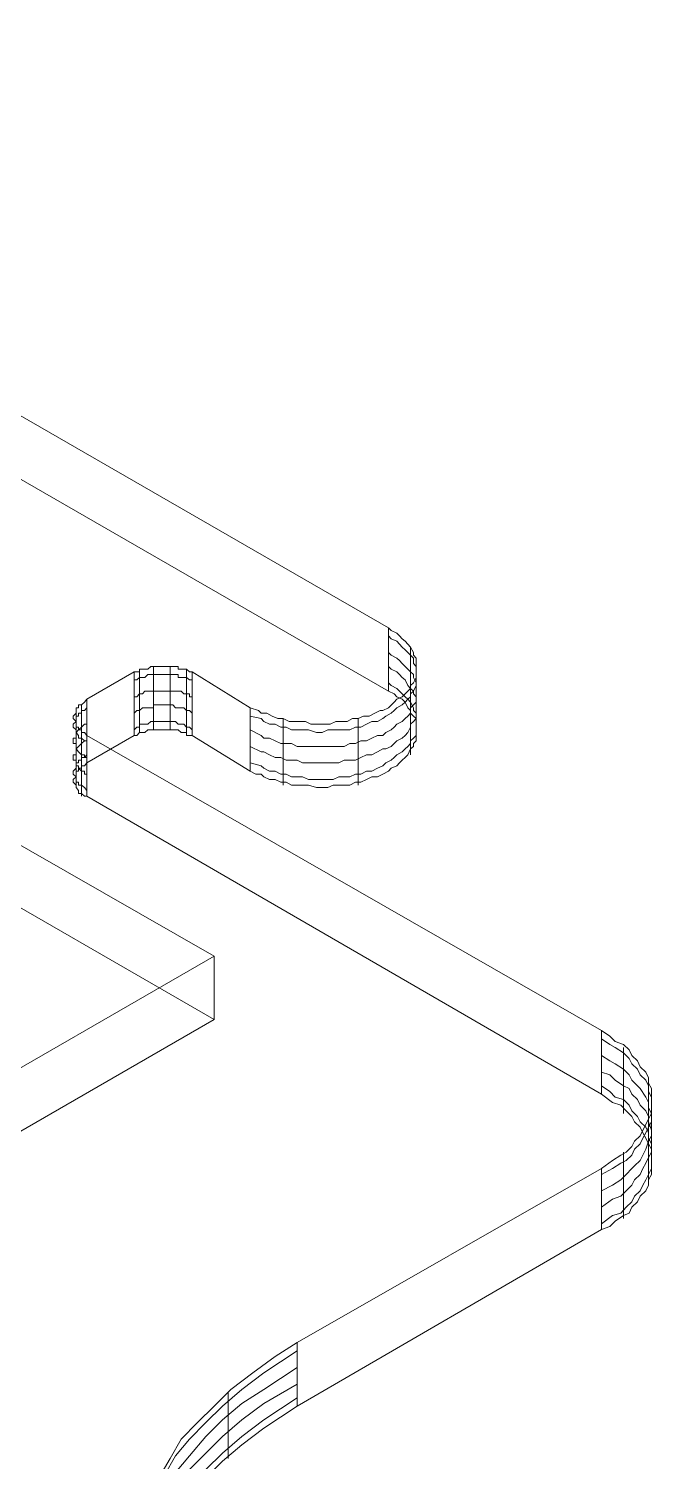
# Model space of a CAD drawing. Header units: millimetres. Extents: x 251 to 1800, y 172 to 1116.
# Drawn here: x 1729.8 to 1789.3, y 451.5 to 588.3 of the extents above; entities that cross this region are included whole.
import ezdxf

# ---------------------------------------------------------------- set-up
doc = ezdxf.new("R2010")
doc.units = ezdxf.units.MM

msp = doc.modelspace()

# ---------------------------------------------------------------- linework, layer by layer
at = {"color": 8, "lineweight": 0, "true_color": 0x808080}
for points in [[(1764.178555, 531.080768), (1664.936451, 588.278605)], [(1764.178555, 531.080768), (1664.936451, 588.278605)], [(1784.51189, 473.634964), (1785.310896, 473.910484), (1785.834383, 474.433971), (1786.633389, 474.957457), (1787.156876, 475.205425), (1787.432396, 475.756464), (1787.955883, 476.279951), (1788.20385, 476.803438), (1788.754889, 477.326925), (1789.002857, 477.850412), (1789.002857, 478.373899), (1789.278376, 478.897386), (1789.278376, 479.696392), (1789.278376, 480.219879), (1789.278376, 480.743366), (1789.278376, 481.294405), (1789.002857, 481.817892), (1788.754889, 482.341379), (1788.47937, 482.864866), (1788.20385, 483.388352), (1787.680363, 483.911839), (1787.432396, 484.435326), (1786.881357, 484.958813), (1786.35787, 485.509852), (1785.586416, 485.75782), (1784.51189, 486.556826), (1735.414325, 515.017985), (1735.166357, 515.017985), (1734.890838, 515.265952), (1734.615318, 515.265952), (1734.615318, 515.541472), (1734.367351, 515.816991), (1734.367351, 516.064959), (1734.091831, 516.340478), (1734.091831, 516.588446), (1734.367351, 516.863965), (1734.367351, 517.111932), (1734.367351, 517.387452), (1734.615318, 517.387452), (1734.615318, 517.662971), (1734.890838, 517.662971), (1734.890838, 517.910939), (1735.166357, 517.910939), (1735.414325, 518.186458), (1739.905292, 520.803893), (1740.180811, 520.803893), (1740.428779, 521.079412), (1740.704298, 521.079412), (1740.952266, 521.079412), (1741.227785, 521.32738), (1741.503304, 521.32738), (1741.751272, 521.32738), (1742.026791, 521.32738), (1742.274759, 521.32738), (1742.550278, 521.32738), (1742.798246, 521.32738), (1743.073765, 521.32738), (1743.349285, 521.32738), (1743.597252, 521.32738), (1743.872772, 521.32738), (1744.120739, 521.32738), (1744.396259, 521.079412), (1744.644226, 521.079412), (1744.919746, 521.079412), (1744.919746, 520.803893), (1745.195265, 520.803893), (1745.443232, 520.803893), (1750.981173, 517.387452), (1751.532212, 517.111932), (1752.055699, 517.111932), (1752.303667, 516.863965), (1752.827154, 516.588446), (1753.378192, 516.588446), (1753.901679, 516.340478), (1754.425166, 516.340478), (1754.948653, 516.064959), (1755.47214, 516.064959), (1755.995627, 516.064959), (1756.546666, 516.064959), (1757.318121, 515.816991), (1757.869159, 515.816991), (1758.392646, 515.816991), (1758.916133, 516.064959), (1759.43962, 516.064959), (1759.963107, 516.064959), (1760.486594, 516.064959), (1761.037633, 516.340478), (1761.56112, 516.340478), (1762.084607, 516.588446), (1762.608094, 516.863965), (1763.131581, 516.863965), (1763.655068, 517.111932), (1764.178555, 517.387452), (1764.454074, 517.662971), (1764.977561, 517.910939), (1765.253081, 518.186458), (1765.501048, 518.434426), (1765.776567, 518.709945), (1766.052087, 518.957913), (1766.300054, 519.508952), (1766.575574, 519.756919), (1766.575574, 520.032439), (1766.823541, 520.280406), (1766.823541, 520.555926), (1766.823541, 521.079412), (1766.823541, 521.32738), (1766.823541, 521.602899), (1766.823541, 521.878419), (1766.823541, 522.401906), (1766.575574, 522.649873), (1766.300054, 522.925393), (1766.300054, 523.17336), (1766.052087, 523.44888), (1765.776567, 523.972367), (1765.501048, 524.247886), (1764.977561, 524.495854), (1764.729594, 524.771373), (1764.178555, 525.019341), (1664.936451, 582.217177)], [(1764.178555, 525.019341), (1664.936451, 582.217177)], [(1764.178555, 531.080768), (1764.454074, 530.832801), (1764.977561, 530.557281), (1765.253081, 530.309314), (1765.501048, 530.033794), (1765.776567, 529.785827), (1766.052087, 529.510307), (1766.300054, 529.234788), (1766.575574, 528.711301), (1766.575574, 528.463334), (1766.823541, 528.187814), (1766.823541, 527.939847), (1766.823541, 527.664327), (1766.823541, 527.14084), (1766.823541, 526.865321), (1766.823541, 526.617353), (1766.823541, 526.341834), (1766.575574, 525.818347), (1766.300054, 525.570379), (1766.300054, 525.29486), (1766.052087, 525.019341), (1765.776567, 524.771373), (1765.501048, 524.495854), (1764.977561, 524.247886), (1764.729594, 523.972367), (1764.178555, 523.44888), (1763.655068, 523.17336), (1763.4071, 523.17336), (1762.883613, 522.925393), (1762.332574, 522.649873), (1761.809087, 522.649873), (1761.285601, 522.401906), (1760.762114, 522.401906), (1760.238627, 522.126386), (1759.71514, 522.126386), (1759.164101, 522.126386), (1758.640614, 521.878419), (1758.117127, 521.878419), (1757.59364, 521.878419), (1756.794634, 521.878419), (1756.271147, 522.126386), (1755.74766, 522.126386), (1755.224173, 522.126386), (1754.700686, 522.126386), (1754.149647, 522.401906), (1753.62616, 522.401906), (1753.102673, 522.649873), (1752.579186, 522.925393), (1752.055699, 522.925393), (1751.78018, 523.17336), (1750.981173, 523.44888)], [(1764.178555, 531.080768), (1764.454074, 530.832801), (1764.977561, 530.557281), (1765.253081, 530.309314), (1765.501048, 530.033794), (1765.776567, 529.785827), (1766.052087, 529.510307), (1766.300054, 529.234788), (1766.575574, 528.711301), (1766.575574, 528.463334), (1766.823541, 528.187814), (1766.823541, 527.939847), (1766.823541, 527.664327), (1766.823541, 527.14084), (1766.823541, 526.865321), (1766.823541, 526.617353), (1766.823541, 526.341834), (1766.575574, 525.818347), (1766.300054, 525.570379), (1766.300054, 525.29486), (1766.052087, 525.019341), (1765.776567, 524.771373), (1765.501048, 524.495854), (1764.977561, 524.247886), (1764.729594, 523.972367), (1764.178555, 523.44888), (1763.655068, 523.17336), (1763.4071, 523.17336), (1762.883613, 522.925393), (1762.332574, 522.649873), (1761.809087, 522.649873), (1761.285601, 522.401906), (1760.762114, 522.401906), (1760.238627, 522.126386), (1759.71514, 522.126386), (1759.164101, 522.126386), (1758.640614, 521.878419), (1758.117127, 521.878419), (1757.59364, 521.878419), (1756.794634, 521.878419), (1756.271147, 522.126386), (1755.74766, 522.126386), (1755.224173, 522.126386), (1754.700686, 522.126386), (1754.149647, 522.401906), (1753.62616, 522.401906), (1753.102673, 522.649873), (1752.579186, 522.925393), (1752.055699, 522.925393), (1751.78018, 523.17336), (1750.981173, 523.44888)], [(1764.178555, 531.080768), (1764.178555, 525.019341)], [(1764.178555, 531.080768), (1764.178555, 525.019341)], [(1747.564732, 499.726656), (1695.023174, 529.785827)], [(1764.178555, 530.309314), (1764.454074, 530.033794), (1764.977561, 529.785827), (1765.253081, 529.510307), (1765.501048, 529.234788), (1765.776567, 528.986821), (1766.052087, 528.711301), (1766.300054, 528.463334), (1766.575574, 528.187814), (1766.575574, 527.664327), (1766.823541, 527.388808), (1766.823541, 527.14084), (1766.823541, 526.865321), (1766.823541, 526.341834), (1766.823541, 526.093866), (1766.823541, 525.818347), (1766.823541, 525.570379), (1766.575574, 525.019341), (1766.300054, 524.771373), (1766.300054, 524.495854), (1766.052087, 524.247886), (1765.776567, 523.972367), (1765.501048, 523.724399), (1764.977561, 523.44888), (1764.729594, 523.17336), (1764.454074, 522.925393), (1763.930587, 522.649873), (1763.655068, 522.401906), (1763.131581, 522.126386), (1762.608094, 522.126386), (1762.084607, 521.878419), (1761.56112, 521.602899), (1761.037633, 521.602899), (1760.486594, 521.32738), (1759.963107, 521.32738), (1759.43962, 521.32738), (1758.916133, 521.32738), (1758.392646, 521.32738), (1757.869159, 521.079412), (1757.318121, 521.079412), (1756.546666, 521.32738), (1755.995627, 521.32738), (1755.47214, 521.32738), (1754.948653, 521.32738), (1754.425166, 521.602899), (1753.901679, 521.602899), (1753.378192, 521.878419), (1752.827154, 521.878419), (1752.303667, 522.126386), (1752.055699, 522.401906), (1750.981173, 522.649873), (1750.981173, 522.401906)], [(1764.178555, 528.711301), (1764.454074, 528.463334), (1764.977561, 528.187814), (1765.253081, 527.939847), (1765.501048, 527.664327), (1765.776567, 527.388808), (1766.052087, 527.14084), (1766.300054, 526.865321), (1766.575574, 526.617353), (1766.575574, 526.341834), (1766.823541, 525.818347), (1766.823541, 525.570379), (1766.823541, 525.29486), (1766.823541, 525.019341), (1766.823541, 524.495854), (1766.823541, 524.247886), (1766.823541, 523.972367), (1766.575574, 523.724399), (1766.300054, 523.44888), (1766.300054, 522.925393), (1766.052087, 522.649873), (1765.776567, 522.401906), (1765.501048, 522.126386), (1764.977561, 521.878419), (1764.729594, 521.602899), (1764.454074, 521.32738), (1763.930587, 521.079412), (1763.655068, 520.803893), (1763.131581, 520.803893), (1762.608094, 520.555926), (1762.084607, 520.280406), (1761.56112, 520.280406), (1761.037633, 520.032439), (1760.486594, 520.032439), (1759.963107, 519.756919), (1759.43962, 519.756919), (1758.916133, 519.756919), (1758.392646, 519.756919), (1757.869159, 519.756919), (1757.318121, 519.756919), (1756.546666, 519.756919), (1755.995627, 519.756919), (1755.47214, 519.756919), (1754.948653, 520.032439), (1754.425166, 520.032439), (1753.901679, 520.032439), (1753.378192, 520.280406), (1752.827154, 520.555926), (1752.303667, 520.555926), (1752.055699, 520.803893), (1750.981173, 521.32738), (1750.981173, 521.079412)], [(1766.300054, 529.234788), (1766.300054, 523.17336), (1766.300054, 522.925393)], [(1735.414325, 524.247886), (1739.905292, 526.865321)], [(1735.414325, 524.247886), (1739.905292, 526.865321)], [(1745.443232, 526.865321), (1745.195265, 526.865321), (1744.919746, 527.14084), (1744.644226, 527.14084), (1744.396259, 527.14084), (1744.120739, 527.14084), (1744.120739, 527.388808), (1743.872772, 527.388808), (1743.597252, 527.388808), (1743.349285, 527.388808), (1743.073765, 527.388808), (1742.798246, 527.388808), (1742.550278, 527.388808), (1742.274759, 527.388808), (1742.026791, 527.388808), (1741.751272, 527.388808), (1741.503304, 527.388808), (1741.227785, 527.14084), (1740.952266, 527.14084), (1740.704298, 527.14084), (1740.428779, 527.14084), (1740.428779, 526.865321), (1740.180811, 526.865321), (1739.905292, 526.865321)], [(1745.443232, 526.865321), (1745.195265, 526.865321), (1744.919746, 527.14084), (1744.644226, 527.14084), (1744.396259, 527.14084), (1744.120739, 527.14084), (1744.120739, 527.388808), (1743.872772, 527.388808), (1743.597252, 527.388808), (1743.349285, 527.388808), (1743.073765, 527.388808), (1742.798246, 527.388808), (1742.550278, 527.388808), (1742.274759, 527.388808), (1742.026791, 527.388808), (1741.751272, 527.388808), (1741.503304, 527.388808), (1741.227785, 527.14084), (1740.952266, 527.14084), (1740.704298, 527.14084), (1740.428779, 527.14084), (1740.428779, 526.865321), (1740.180811, 526.865321), (1739.905292, 526.865321)], [(1739.905292, 520.803893), (1739.905292, 526.865321)], [(1739.905292, 520.803893), (1739.905292, 526.865321)], [(1745.443232, 526.093866), (1745.195265, 526.093866), (1744.919746, 526.341834), (1744.644226, 526.341834), (1744.396259, 526.341834), (1744.120739, 526.341834), (1744.120739, 526.617353), (1743.872772, 526.617353), (1743.597252, 526.617353), (1743.349285, 526.617353), (1743.073765, 526.617353), (1742.798246, 526.617353), (1742.550278, 526.617353), (1742.274759, 526.617353), (1742.026791, 526.617353), (1741.751272, 526.617353), (1741.503304, 526.617353), (1741.227785, 526.617353), (1740.952266, 526.341834), (1740.704298, 526.341834), (1740.428779, 526.341834), (1740.180811, 526.093866), (1739.905292, 526.093866), (1739.905292, 525.818347)], [(1740.428779, 521.079412), (1740.428779, 527.14084), (1740.428779, 526.865321)], [(1741.751272, 521.32738), (1741.751272, 527.388808), (1741.751272, 527.14084)], [(1743.349285, 521.32738), (1743.349285, 527.388808), (1743.349285, 527.14084)], [(1744.919746, 521.079412), (1744.919746, 527.14084), (1744.919746, 526.865321)], [(1745.443232, 526.865321), (1750.981173, 523.44888)], [(1745.443232, 526.865321), (1745.443232, 520.803893)], [(1745.443232, 526.865321), (1750.981173, 523.44888)], [(1745.443232, 526.865321), (1745.443232, 520.803893)], [(1764.178555, 527.388808), (1764.454074, 527.14084), (1764.977561, 526.865321), (1765.253081, 526.617353), (1765.501048, 526.341834), (1765.776567, 526.093866), (1766.052087, 525.570379), (1766.300054, 525.29486), (1766.575574, 525.019341), (1766.575574, 524.771373), (1766.823541, 524.495854), (1766.823541, 523.972367), (1766.823541, 523.724399), (1766.823541, 523.44888), (1766.823541, 523.17336), (1766.823541, 522.649873), (1766.823541, 522.401906), (1766.575574, 522.126386), (1766.300054, 521.878419), (1766.300054, 521.602899), (1766.052087, 521.079412), (1765.776567, 520.803893), (1765.501048, 520.555926), (1764.977561, 520.280406), (1764.729594, 520.032439), (1764.454074, 519.756919), (1763.930587, 519.508952), (1763.655068, 519.508952), (1763.131581, 519.233432), (1762.608094, 518.957913), (1762.084607, 518.957913), (1761.56112, 518.709945), (1761.037633, 518.434426), (1760.486594, 518.434426), (1759.963107, 518.434426), (1759.43962, 518.186458), (1758.916133, 518.186458), (1758.392646, 518.186458), (1757.869159, 518.186458), (1757.318121, 518.186458), (1756.546666, 518.186458), (1755.995627, 518.186458), (1755.47214, 518.434426), (1754.948653, 518.434426), (1754.425166, 518.434426), (1753.901679, 518.709945), (1753.378192, 518.709945), (1752.827154, 518.957913), (1752.303667, 519.233432), (1752.055699, 519.233432), (1750.981173, 519.756919), (1750.981173, 519.508952)], [(1764.178555, 525.818347), (1764.454074, 525.570379), (1764.977561, 525.29486), (1765.253081, 525.019341), (1765.501048, 524.771373), (1765.776567, 524.495854), (1766.052087, 524.247886), (1766.300054, 523.972367), (1766.575574, 523.44888), (1766.575574, 523.17336), (1766.823541, 522.925393), (1766.823541, 522.649873), (1766.823541, 522.126386), (1766.823541, 521.878419), (1766.823541, 521.602899), (1766.823541, 521.32738), (1766.823541, 520.803893), (1766.575574, 520.555926), (1766.300054, 520.280406), (1766.300054, 520.032439), (1766.052087, 519.756919), (1765.776567, 519.508952), (1765.501048, 519.233432), (1764.977561, 518.957913), (1764.729594, 518.709945), (1764.454074, 518.434426), (1763.930587, 518.186458), (1763.655068, 517.910939), (1763.131581, 517.662971), (1762.608094, 517.387452), (1762.084607, 517.387452), (1761.56112, 517.111932), (1761.037633, 517.111932), (1760.486594, 516.863965), (1759.963107, 516.863965), (1759.43962, 516.863965), (1758.916133, 516.588446), (1758.392646, 516.588446), (1757.869159, 516.588446), (1757.318121, 516.588446), (1756.546666, 516.588446), (1755.995627, 516.863965), (1755.47214, 516.863965), (1754.948653, 516.863965), (1754.425166, 517.111932), (1753.901679, 517.111932), (1753.378192, 517.387452), (1752.827154, 517.387452), (1752.303667, 517.662971), (1752.055699, 517.910939), (1750.981173, 518.186458), (1750.981173, 517.910939)], [(1766.300054, 525.29486), (1766.300054, 519.233432), (1766.300054, 518.957913)], [(1747.564732, 493.665228), (1695.023174, 523.972367)], [(1747.564732, 499.726656), (1747.564732, 493.665228), (1695.023174, 523.972367)], [(1735.414325, 524.247886), (1735.166357, 523.972367), (1734.890838, 523.724399), (1734.615318, 523.724399), (1734.615318, 523.44888), (1734.367351, 523.44888), (1734.367351, 523.17336), (1734.367351, 522.925393), (1734.091831, 522.649873), (1734.091831, 522.401906), (1734.367351, 522.126386), (1734.367351, 521.878419), (1734.367351, 521.602899), (1734.615318, 521.602899), (1734.615318, 521.32738), (1734.890838, 521.32738), (1734.890838, 521.079412), (1735.166357, 521.079412), (1735.414325, 520.803893)], [(1735.414325, 524.247886), (1735.166357, 523.972367), (1734.890838, 523.724399), (1734.615318, 523.724399), (1734.615318, 523.44888), (1734.367351, 523.44888), (1734.367351, 523.17336), (1734.367351, 522.925393), (1734.091831, 522.649873), (1734.091831, 522.401906), (1734.367351, 522.126386), (1734.367351, 521.878419), (1734.367351, 521.602899), (1734.615318, 521.602899), (1734.615318, 521.32738), (1734.890838, 521.32738), (1734.890838, 521.079412), (1735.166357, 521.079412), (1735.414325, 520.803893)], [(1735.414325, 524.247886), (1735.414325, 518.186458)], [(1735.414325, 524.247886), (1735.414325, 518.186458)], [(1745.443232, 524.495854), (1745.195265, 524.495854), (1745.195265, 524.771373), (1744.919746, 524.771373), (1744.644226, 524.771373), (1744.396259, 525.019341), (1744.120739, 525.019341), (1743.872772, 525.019341), (1743.597252, 525.019341), (1743.349285, 525.019341), (1743.073765, 525.019341), (1742.798246, 525.019341), (1742.550278, 525.019341), (1742.274759, 525.019341), (1742.026791, 525.019341), (1741.751272, 525.019341), (1741.503304, 525.019341), (1741.227785, 525.019341), (1740.952266, 525.019341), (1740.704298, 524.771373), (1740.428779, 524.771373), (1740.180811, 524.495854), (1739.905292, 524.495854), (1739.905292, 524.247886)], [(1750.981173, 517.387452), (1751.532212, 517.111932), (1752.055699, 517.111932), (1752.303667, 516.863965), (1752.827154, 516.588446), (1753.378192, 516.588446), (1753.901679, 516.340478), (1754.425166, 516.340478), (1754.948653, 516.064959), (1755.47214, 516.064959), (1755.995627, 516.064959), (1756.546666, 516.064959), (1757.318121, 515.816991), (1757.869159, 515.816991), (1758.392646, 515.816991), (1758.916133, 516.064959), (1759.43962, 516.064959), (1759.963107, 516.064959), (1760.486594, 516.064959), (1761.037633, 516.340478), (1761.56112, 516.340478), (1762.084607, 516.588446), (1762.608094, 516.863965), (1763.131581, 516.863965), (1763.655068, 517.111932), (1764.178555, 517.387452), (1764.454074, 517.662971), (1764.977561, 517.910939), (1765.253081, 518.186458), (1765.501048, 518.434426), (1765.776567, 518.709945), (1766.052087, 518.957913), (1766.300054, 519.508952), (1766.575574, 519.756919), (1766.575574, 520.032439), (1766.823541, 520.280406), (1766.823541, 520.555926), (1766.823541, 521.079412), (1766.823541, 521.32738), (1766.823541, 521.602899), (1766.823541, 521.878419), (1766.823541, 522.401906), (1766.575574, 522.649873), (1766.300054, 522.925393), (1766.300054, 523.17336), (1766.052087, 523.44888), (1765.776567, 523.972367), (1765.501048, 524.247886), (1764.977561, 524.495854), (1764.729594, 524.771373), (1764.178555, 525.019341)], [(1735.414325, 520.280406), (1735.166357, 520.280406), (1734.890838, 520.555926), (1734.615318, 520.555926), (1734.615318, 520.803893), (1734.367351, 521.079412), (1734.367351, 521.32738), (1734.091831, 521.602899), (1734.091831, 521.878419), (1734.367351, 522.126386), (1734.367351, 522.401906), (1734.367351, 522.649873), (1734.615318, 522.649873), (1734.615318, 522.925393), (1734.890838, 522.925393), (1734.890838, 523.17336), (1735.166357, 523.17336), (1735.414325, 523.44888), (1735.414325, 523.17336)], [(1734.367351, 522.925393), (1734.367351, 516.863965), (1734.367351, 516.588446)], [(1734.890838, 523.724399), (1734.890838, 517.662971), (1734.890838, 517.387452)], [(1745.443232, 522.925393), (1745.195265, 523.17336), (1744.919746, 523.17336), (1744.644226, 523.44888), (1744.396259, 523.44888), (1744.120739, 523.44888), (1743.872772, 523.44888), (1743.597252, 523.724399), (1743.349285, 523.724399), (1743.073765, 523.724399), (1742.798246, 523.724399), (1742.550278, 523.724399), (1742.274759, 523.724399), (1742.026791, 523.724399), (1741.751272, 523.724399), (1741.751272, 523.44888), (1741.503304, 523.44888), (1741.227785, 523.44888), (1740.952266, 523.44888), (1740.704298, 523.44888), (1740.428779, 523.17336), (1740.180811, 523.17336), (1739.905292, 522.925393), (1739.905292, 522.649873)], [(1750.981173, 517.387452), (1750.981173, 523.44888)], [(1750.981173, 517.387452), (1750.981173, 523.44888)], [(1735.414325, 518.709945), (1735.166357, 518.709945), (1735.166357, 518.957913), (1734.890838, 518.957913), (1734.615318, 519.233432), (1734.367351, 519.508952), (1734.367351, 519.756919), (1734.367351, 520.032439), (1734.091831, 520.032439), (1734.091831, 520.280406), (1734.091831, 520.555926), (1734.367351, 520.555926), (1734.367351, 520.803893), (1734.367351, 521.079412), (1734.615318, 521.32738), (1734.890838, 521.602899), (1735.166357, 521.878419), (1735.414325, 521.878419), (1735.414325, 521.602899)], [(1734.367351, 522.126386), (1734.367351, 516.064959), (1734.367351, 515.816991)], [(1734.890838, 521.32738), (1734.890838, 515.265952), (1734.890838, 515.017985)], [(1745.443232, 521.32738), (1745.195265, 521.602899), (1744.919746, 521.602899), (1744.644226, 521.878419), (1744.396259, 521.878419), (1744.120739, 521.878419), (1743.872772, 522.126386), (1743.597252, 522.126386), (1743.349285, 522.126386), (1743.073765, 522.126386), (1742.798246, 522.126386), (1742.550278, 522.126386), (1742.274759, 522.126386), (1742.026791, 522.126386), (1741.751272, 522.126386), (1741.503304, 522.126386), (1741.227785, 521.878419), (1740.952266, 521.878419), (1740.704298, 521.878419), (1740.428779, 521.878419), (1740.428779, 521.602899), (1740.180811, 521.602899), (1739.905292, 521.32738), (1739.905292, 521.079412)], [(1739.905292, 520.803893), (1740.180811, 520.803893), (1740.428779, 521.079412), (1740.704298, 521.079412), (1740.952266, 521.079412), (1741.227785, 521.32738), (1741.503304, 521.32738), (1741.751272, 521.32738), (1742.026791, 521.32738), (1742.274759, 521.32738), (1742.550278, 521.32738), (1742.798246, 521.32738), (1743.073765, 521.32738), (1743.349285, 521.32738), (1743.597252, 521.32738), (1743.872772, 521.32738), (1744.120739, 521.32738), (1744.396259, 521.079412), (1744.644226, 521.079412), (1744.919746, 521.079412), (1744.919746, 520.803893), (1745.195265, 520.803893), (1745.443232, 520.803893)], [(1754.149647, 522.401906), (1754.149647, 516.340478), (1754.149647, 516.064959)], [(1761.285601, 522.401906), (1761.285601, 516.340478), (1761.285601, 516.064959)], [(1735.414325, 517.111932), (1735.166357, 517.111932), (1735.166357, 517.387452), (1734.890838, 517.387452), (1734.615318, 517.662971), (1734.615318, 517.910939), (1734.367351, 517.910939), (1734.367351, 518.186458), (1734.367351, 518.434426), (1734.091831, 518.434426), (1734.091831, 518.709945), (1734.091831, 518.957913), (1734.367351, 518.957913), (1734.367351, 519.233432), (1734.367351, 519.508952), (1734.615318, 519.756919), (1734.890838, 520.032439), (1735.166357, 520.280406), (1735.414325, 520.280406), (1735.414325, 520.032439)], [(1784.51189, 492.618254), (1735.414325, 520.803893)], [(1784.51189, 492.618254), (1735.414325, 520.803893)], [(1735.414325, 515.017985), (1735.414325, 520.803893)], [(1735.414325, 515.017985), (1735.414325, 520.803893)], [(1735.414325, 518.186458), (1739.905292, 520.803893)], [(1745.443232, 520.803893), (1750.981173, 517.387452)], [(1735.414325, 515.541472), (1735.166357, 515.816991), (1734.890838, 516.064959), (1734.615318, 516.064959), (1734.615318, 516.340478), (1734.367351, 516.340478), (1734.367351, 516.588446), (1734.367351, 516.863965), (1734.091831, 517.111932), (1734.091831, 517.387452), (1734.367351, 517.662971), (1734.367351, 517.910939), (1734.367351, 518.186458), (1734.615318, 518.186458), (1734.615318, 518.434426), (1734.890838, 518.434426), (1734.890838, 518.709945), (1735.166357, 518.709945), (1735.414325, 518.957913), (1735.414325, 518.709945)], [(1735.414325, 515.017985), (1735.166357, 515.017985), (1734.890838, 515.265952), (1734.615318, 515.265952), (1734.615318, 515.541472), (1734.367351, 515.816991), (1734.367351, 516.064959), (1734.091831, 516.340478), (1734.091831, 516.588446), (1734.367351, 516.863965), (1734.367351, 517.111932), (1734.367351, 517.387452), (1734.615318, 517.387452), (1734.615318, 517.662971), (1734.890838, 517.662971), (1734.890838, 517.910939), (1735.166357, 517.910939), (1735.414325, 518.186458)], [(1784.51189, 486.556826), (1735.414325, 515.017985)], [(1695.023174, 469.419517), (1747.564732, 499.726656)], [(1747.564732, 499.726656), (1747.564732, 493.665228)], [(1695.023174, 463.358089), (1747.564732, 493.665228)], [(1695.023174, 469.419517), (1695.023174, 463.358089), (1747.564732, 493.665228)], [(1784.51189, 492.618254), (1785.310896, 492.094767), (1785.834383, 491.57128), (1786.633389, 491.295761), (1787.156876, 490.772274), (1787.432396, 490.248787), (1787.955883, 489.7253), (1788.20385, 489.174261), (1788.754889, 488.650774), (1789.002857, 488.127287), (1789.002857, 487.6038), (1789.278376, 487.080313), (1789.278376, 486.556826), (1789.278376, 486.033339), (1789.278376, 485.234333), (1789.278376, 484.710846), (1789.002857, 484.187359), (1788.754889, 483.663872), (1788.47937, 483.112833), (1788.20385, 482.589346), (1787.680363, 482.065859), (1787.432396, 481.542372), (1786.881357, 481.018885), (1786.35787, 480.743366), (1785.586416, 480.219879), (1784.51189, 479.448424), (1755.47214, 462.834602), (1753.378192, 461.512109), (1751.256693, 459.941648), (1749.135193, 458.343635), (1747.564732, 456.773174), (1745.966719, 455.202713), (1744.396259, 453.604701), (1743.349285, 451.75872), (1742.274759, 449.91274)], [(1784.51189, 492.618254), (1784.51189, 486.556826)], [(1784.51189, 492.618254), (1785.310896, 492.094767), (1785.834383, 491.57128), (1786.633389, 491.295761), (1787.156876, 490.772274), (1787.432396, 490.248787), (1787.955883, 489.7253), (1788.20385, 489.174261), (1788.754889, 488.650774), (1789.002857, 488.127287), (1789.002857, 487.6038), (1789.278376, 487.080313), (1789.278376, 486.556826), (1789.278376, 486.033339), (1789.278376, 485.234333), (1789.278376, 484.710846), (1789.002857, 484.187359), (1788.754889, 483.663872), (1788.47937, 483.112833), (1788.20385, 482.589346), (1787.680363, 482.065859), (1787.432396, 481.542372), (1786.881357, 481.018885), (1786.35787, 480.743366), (1785.586416, 480.219879), (1784.51189, 479.448424)], [(1784.51189, 492.618254), (1784.51189, 486.556826)], [(1784.51189, 491.819247), (1785.310896, 491.295761), (1785.834383, 491.020241), (1786.633389, 490.496754), (1787.156876, 489.973267), (1787.432396, 489.44978), (1787.955883, 488.926293), (1788.20385, 488.402806), (1788.754889, 487.879319), (1789.002857, 487.355832), (1789.002857, 486.804794), (1789.278376, 486.281307), (1789.278376, 485.75782), (1789.278376, 485.234333), (1789.278376, 484.710846), (1789.278376, 483.911839), (1789.002857, 483.388352), (1788.754889, 482.864866), (1788.47937, 482.341379), (1788.20385, 481.817892), (1787.680363, 481.294405), (1787.432396, 480.743366), (1786.881357, 480.219879), (1786.35787, 479.971911), (1785.586416, 479.448424), (1784.51189, 478.897386), (1784.51189, 478.649418)], [(1784.51189, 490.248787), (1785.310896, 489.7253), (1785.834383, 489.44978), (1786.633389, 488.926293), (1787.156876, 488.402806), (1787.432396, 487.879319), (1787.955883, 487.355832), (1788.20385, 487.080313), (1788.754889, 486.281307), (1789.002857, 485.75782), (1789.002857, 485.234333), (1789.278376, 484.710846), (1789.278376, 484.187359), (1789.278376, 483.663872), (1789.278376, 483.112833), (1789.278376, 482.589346), (1789.002857, 482.065859), (1788.754889, 481.294405), (1788.47937, 480.743366), (1788.20385, 480.219879), (1787.680363, 479.696392), (1787.432396, 479.448424), (1786.881357, 478.897386), (1786.35787, 478.373899), (1785.586416, 477.850412), (1784.51189, 477.326925), (1784.51189, 477.051405)], [(1786.633389, 491.020241), (1786.633389, 484.958813), (1786.633389, 484.710846)], [(1784.51189, 488.650774), (1785.310896, 488.402806), (1785.834383, 487.879319), (1786.633389, 487.355832), (1787.156876, 487.080313), (1787.432396, 486.556826), (1787.955883, 486.033339), (1788.20385, 485.509852), (1788.754889, 484.958813), (1789.002857, 484.435326), (1789.002857, 483.911839), (1789.278376, 483.112833), (1789.278376, 482.589346), (1789.278376, 482.065859), (1789.278376, 481.542372), (1789.278376, 481.018885), (1789.002857, 480.495398), (1788.754889, 479.971911), (1788.47937, 479.448424), (1788.20385, 478.897386), (1787.680363, 478.373899), (1787.432396, 477.850412), (1786.881357, 477.326925), (1786.35787, 476.803438), (1785.586416, 476.527918), (1784.51189, 475.756464), (1784.51189, 475.480944)], [(1784.51189, 487.355832), (1785.310896, 486.804794), (1785.834383, 486.281307), (1786.633389, 486.033339), (1787.156876, 485.509852), (1787.432396, 484.958813), (1787.955883, 484.435326), (1788.20385, 483.911839), (1788.754889, 483.388352), (1789.002857, 482.864866), (1789.002857, 482.341379), (1789.278376, 481.817892), (1789.278376, 481.294405), (1789.278376, 480.495398), (1789.278376, 479.971911), (1789.278376, 479.448424), (1789.002857, 478.897386), (1788.754889, 478.373899), (1788.47937, 477.850412), (1788.20385, 477.326925), (1787.680363, 476.803438), (1787.432396, 476.279951), (1786.881357, 475.756464), (1786.35787, 475.205425), (1785.586416, 474.957457), (1784.51189, 474.158451), (1784.51189, 473.910484)], [(1789.002857, 487.879319), (1789.002857, 481.817892), (1789.002857, 481.542372)], [(1784.51189, 473.634964), (1785.310896, 473.910484), (1785.834383, 474.433971), (1786.633389, 474.957457), (1787.156876, 475.205425), (1787.432396, 475.756464), (1787.955883, 476.279951), (1788.20385, 476.803438), (1788.754889, 477.326925), (1789.002857, 477.850412), (1789.002857, 478.373899), (1789.278376, 478.897386), (1789.278376, 479.696392), (1789.278376, 480.219879), (1789.278376, 480.743366), (1789.278376, 481.294405), (1789.002857, 481.817892), (1788.754889, 482.341379), (1788.47937, 482.864866), (1788.20385, 483.388352), (1787.680363, 483.911839), (1787.432396, 484.435326), (1786.881357, 484.958813), (1786.35787, 485.509852), (1785.586416, 485.75782), (1784.51189, 486.556826)], [(1789.002857, 484.187359), (1789.002857, 478.125931), (1789.002857, 477.850412)], [(1786.633389, 481.018885), (1786.633389, 474.957457), (1786.633389, 474.681938)], [(1784.51189, 479.448424), (1755.47214, 462.834602)], [(1784.51189, 473.634964), (1784.51189, 479.448424)], [(1784.51189, 473.634964), (1784.51189, 479.448424)], [(1784.51189, 473.634964), (1755.47214, 456.773174)], [(1784.51189, 473.634964), (1755.47214, 456.773174)], [(1755.47214, 462.834602), (1753.378192, 461.512109), (1751.256693, 459.941648), (1749.135193, 458.343635), (1747.564732, 456.773174), (1745.966719, 455.202713), (1744.396259, 453.604701), (1743.349285, 451.75872), (1742.274759, 449.91274)], [(1755.47214, 462.834602), (1755.47214, 456.773174)], [(1755.47214, 462.834602), (1755.47214, 456.773174)], [(1742.798246, 450.188259), (1743.872772, 452.03424), (1745.195265, 453.604701), (1746.765726, 455.202713), (1748.363739, 456.773174), (1750.209719, 458.343635), (1752.303667, 459.941648), (1755.47214, 462.035596), (1755.47214, 461.787628)], [(1743.872772, 450.436227), (1745.195265, 452.03424), (1746.765726, 453.88022), (1748.363739, 455.450681), (1750.209719, 457.021142), (1752.303667, 458.343635), (1755.47214, 460.465135), (1755.47214, 460.189615)], [(1745.195265, 450.711746), (1746.765726, 452.282207), (1748.363739, 453.88022), (1750.209719, 455.450681), (1752.303667, 457.021142), (1755.47214, 458.867122), (1755.47214, 458.619154)], [(1746.765726, 450.711746), (1748.363739, 452.282207), (1750.209719, 453.88022), (1752.303667, 455.450681), (1755.47214, 457.572181), (1755.47214, 457.296661)], [(1748.887226, 458.095667), (1748.887226, 452.03424), (1748.887226, 451.75872)], [(1746.765726, 449.91274), (1748.363739, 451.510753), (1750.209719, 453.081214), (1752.303667, 454.651674), (1755.47214, 456.773174)], [(1746.765726, 449.91274), (1748.363739, 451.510753), (1750.209719, 453.081214), (1752.303667, 454.651674), (1755.47214, 456.773174)]]:
    msp.add_lwpolyline(points, dxfattribs=at)
msp.add_lwpolyline([(1695.023174, 529.785827), (1642.757136, 499.726656), (1695.023174, 469.419517), (1747.564732, 499.726656)], close=True, dxfattribs=at)

doc.saveas('drawing.dxf')
